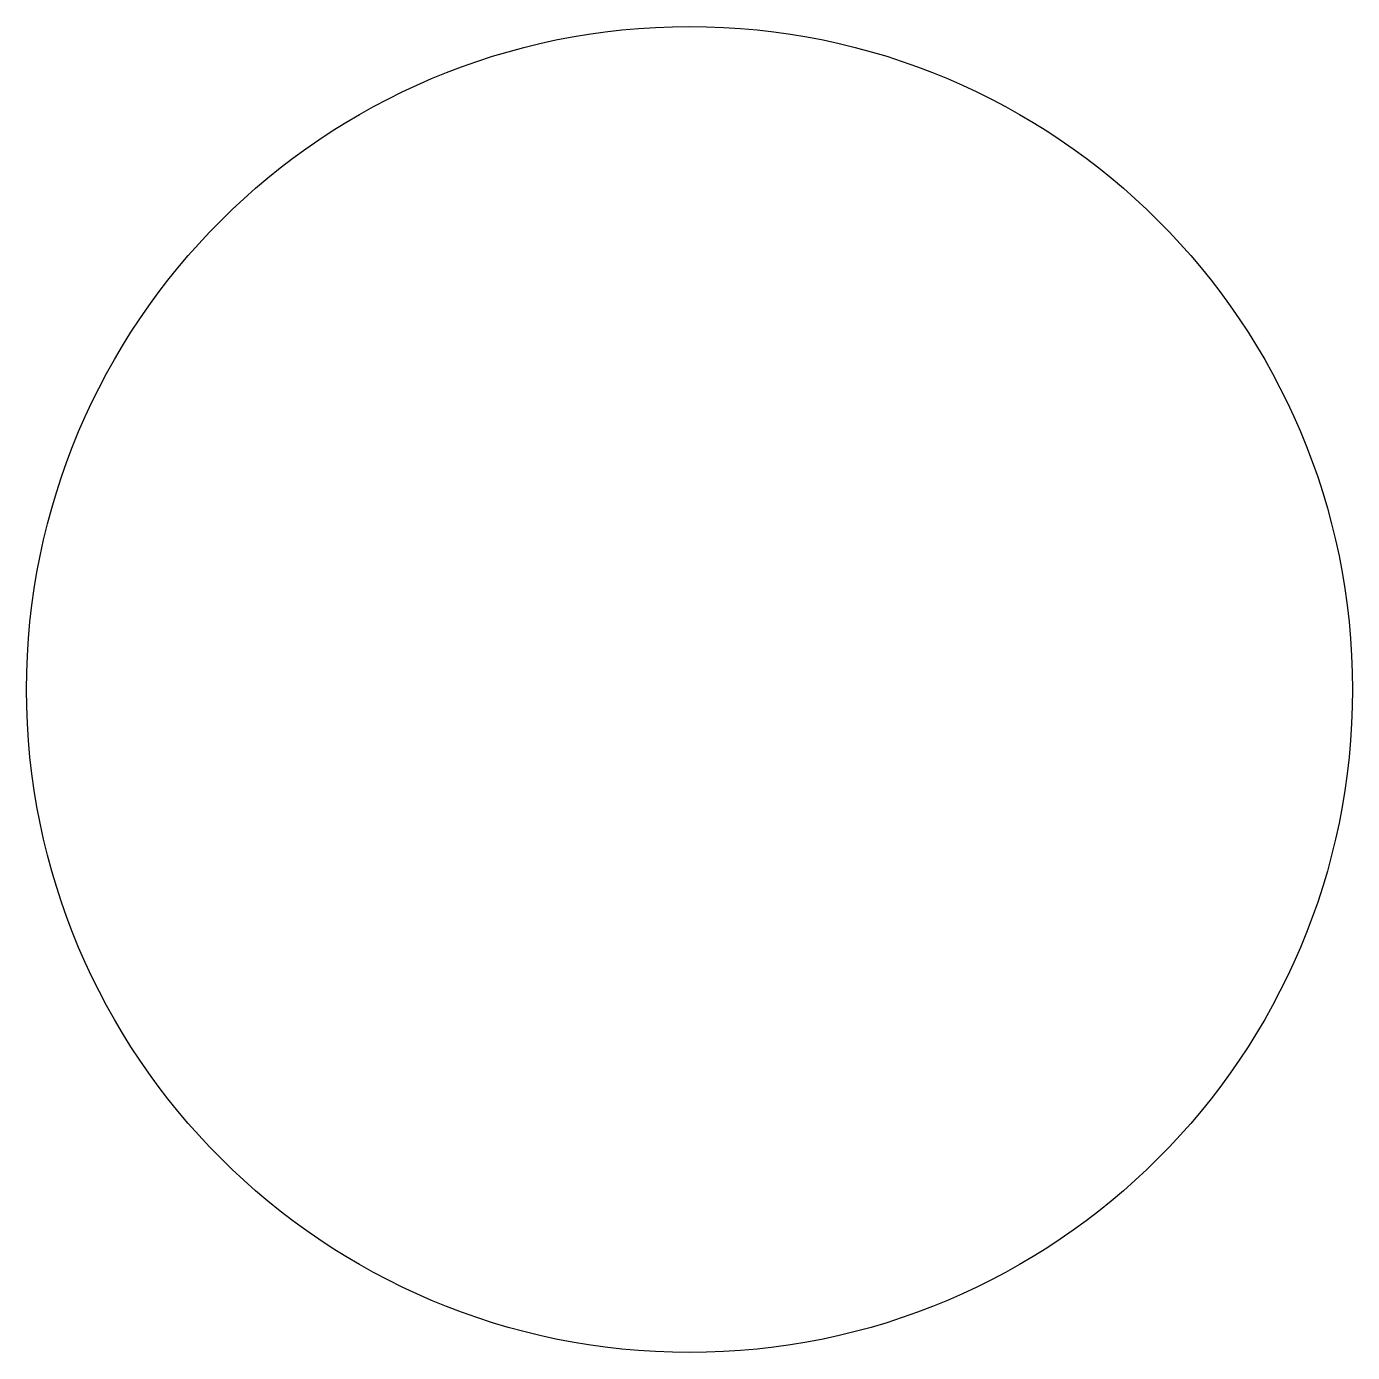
# Model space of a CAD drawing. Header units: feet. Extents: x 12.3 to 32.3, y 8 to 28.
import ezdxf

# ---------------------------------------------------------------- set-up
doc = ezdxf.new("R2010")
doc.units = ezdxf.units.FT
doc.header["$MEASUREMENT"] = 0

msp = doc.modelspace()

# ---------------------------------------------------------------- linework, layer by layer
msp.add_circle((22.304, 18.043), 10)

doc.saveas('drawing.dxf')
